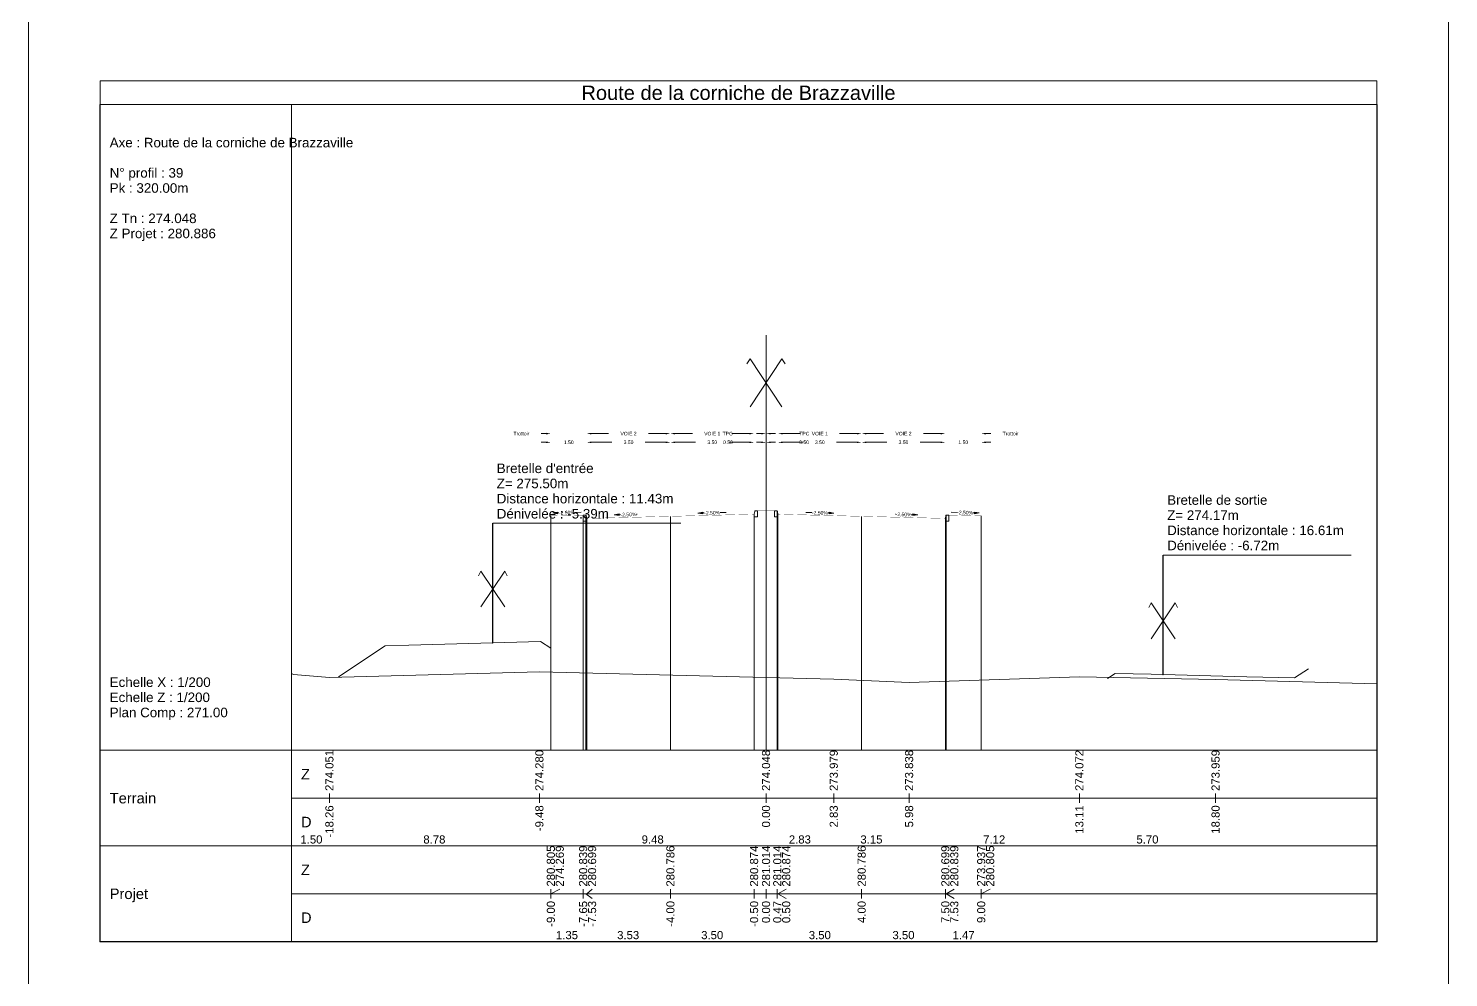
# Model space of a CAD drawing. Extents: x 0 to 74, y -372 to 1003.
# Drawn here: x 0 to 59.4, y 752.7 to 792.4 of the extents above; entities that cross this region are included whole.
import ezdxf
from ezdxf.enums import TextEntityAlignment as Align

# ---------------------------------------------------------------- set-up
doc = ezdxf.new("R2010")
doc.units = 0
doc.header["$LTSCALE"] = 2
doc.header["$PDSIZE"] = -0.004
doc.layers.get('0').update_dxf_attribs({"lineweight": 0})
for name, color, linetype, lineweight in [('Route - Profils type - Content session name', 7, 'Continuous', 0), ('Route - Profils type - PT SC CHAU TROTTOIR', 5, 'Continuous', 0), ('Route - Route de la corniche de Brazzaville - PT - Cadre_P39', 7, 'Continuous', 0), ('Route - Route de la corniche de Brazzaville - PT - Terrain_P39', 5, 'Continuous', 0)]:
    doc.layers.add(name, color=color, linetype=linetype, lineweight=lineweight)
doc.styles.add('CadreTitre', font='arial.ttf', dxfattribs={"height": 0.003})
doc.styles.add('Cotation', font='arial.ttf')
doc.styles.add('CoteHor', font='arial.ttf', dxfattribs={"height": 0.0022})
doc.styles.add('CoteHorA', font='arial.ttf', dxfattribs={"height": 0.0022})
doc.styles.add('CoteTitre', font='arial.ttf', dxfattribs={"height": 0.0017})
doc.styles.add('CoteTitreA', font='arial.ttf', dxfattribs={"height": 0.0017})
doc.styles.add('CoteVert', font='arial.ttf', dxfattribs={"height": 0.0017})
doc.styles.add('CoteVertA', font='arial.ttf', dxfattribs={"height": 0.0017})
doc.styles.add('Multi Axes', font='arial.ttf', dxfattribs={"height": 0.4})
doc.styles.add('ProfilCartouche', font='arial.ttf', dxfattribs={"height": 0.002})
doc.dimstyles.new('BRAZZAVILLE', dxfattribs={"dimtxt": 0.15, "dimasz": 0.2, "dimexe": 0.5, "dimexo": 0.5, "dimgap": 0.5, "dimtad": 0, "dimzin": 0, "dimdsep": 46, "dimtxsty": 'Cotation', "dimsah": 1, "dimcen": 0.1, "dimse1": 1, "dimse2": 1, "dimclrd": 1, "dimclre": 256, "dimclrt": 1, "dimaunit": 2, "dimazin": 0, "dimtfac": 1, "dimtdec": 4, "dimtofl": 0, "dimtmove": 0, "dimatfit": 1, "dimfxl": 1, "dimtolj": 1, "dimtzin": 0, "dimlwd": 0, "dimlwe": 0, "dimarcsym": 0})
doc.dimstyles.get("Standard").update_dxf_attribs({"dimtxt": 0.18, "dimasz": 0.18, "dimexe": 0.18, "dimexo": 0.0625, "dimgap": 0.09, "dimtad": 0, "dimtih": 1, "dimtoh": 1, "dimdec": 4, "dimzin": 0, "dimdsep": 46, "dimtxsty": 'Standard', "dimcen": 0.09, "dimadec": 0, "dimazin": 0, "dimtfac": 1, "dimtdec": 4, "dimtofl": 0, "dimtmove": 0, "dimatfit": 3, "dimfxl": 1, "dimtolj": 1, "dimtzin": 0, "dimarcsym": 0})

# ---------------------------------------------------------------- blocks, each defined once
blk = doc.blocks.new('*D123')
at = {"layer": 'Defpoints', "color": 0, "transparency": 16777216}
for p in [(30.351, 775.056), (30.351, 775.052), (30.851, 772.056)]:
    blk.add_point(p, dxfattribs=at)
at = {"layer": 'Route - Profils type - PT SC CHAU TROTTOIR', "color": 1, "lineweight": 0, "transparency": 16777216}
for p, q in [((30.151, 775.052), (29.951, 775.052)), ((31.051, 775.052), (31.251, 775.052))]:
    blk.add_line(p, q, dxfattribs=at)
at = {"layer": 'Route - Profils type - PT SC CHAU TROTTOIR', "color": 1, "transparency": 16777216}
for points in [[(30.151, 775.085), (30.151, 775.019), (30.351, 775.052)], [(31.051, 775.085), (31.051, 775.019), (30.851, 775.052)]]:
    blk.add_solid(points, dxfattribs=at)
at = {"layer": 'Route - Profils type - PT SC CHAU TROTTOIR', "color": 1, "transparency": 16777216, "insert": (29.256, 775.052), "char_height": 0.15, "attachment_point": 5, "style": 'Cotation'}
blk.add_mtext('\\A1;0.50', dxfattribs=at)
blk = doc.blocks.new('*D124')
at = {"layer": 'Defpoints', "color": 0, "transparency": 16777216}
for p in [(26.851, 775.056), (26.851, 775.052), (30.351, 775.056)]:
    blk.add_point(p, dxfattribs=at)
at = {"layer": 'Route - Profils type - PT SC CHAU TROTTOIR', "color": 1, "lineweight": 0, "transparency": 16777216}
for p, q in [((27.051, 775.052), (27.906, 775.052)), ((30.151, 775.052), (29.295, 775.052))]:
    blk.add_line(p, q, dxfattribs=at)
at = {"layer": 'Route - Profils type - PT SC CHAU TROTTOIR', "color": 1, "transparency": 16777216}
for points in [[(27.051, 775.085), (27.051, 775.019), (26.851, 775.052)], [(30.151, 775.085), (30.151, 775.019), (30.351, 775.052)]]:
    blk.add_solid(points, dxfattribs=at)
at = {"layer": 'Route - Profils type - PT SC CHAU TROTTOIR', "color": 1, "transparency": 16777216, "insert": (28.601, 775.052), "char_height": 0.15, "attachment_point": 5, "style": 'Cotation'}
blk.add_mtext('\\A1;3.50', dxfattribs=at)
blk = doc.blocks.new('*D125')
at = {"layer": 'Defpoints', "color": 0, "transparency": 16777216}
for p in [(23.351, 775.056), (23.351, 775.052), (26.851, 775.056)]:
    blk.add_point(p, dxfattribs=at)
at = {"layer": 'Route - Profils type - PT SC CHAU TROTTOIR', "color": 1, "lineweight": 0, "transparency": 16777216}
for p, q in [((23.551, 775.052), (24.406, 775.052)), ((26.651, 775.052), (25.795, 775.052))]:
    blk.add_line(p, q, dxfattribs=at)
at = {"layer": 'Route - Profils type - PT SC CHAU TROTTOIR', "color": 1, "transparency": 16777216}
for points in [[(23.551, 775.085), (23.551, 775.019), (23.351, 775.052)], [(26.651, 775.085), (26.651, 775.019), (26.851, 775.052)]]:
    blk.add_solid(points, dxfattribs=at)
at = {"layer": 'Route - Profils type - PT SC CHAU TROTTOIR', "color": 1, "transparency": 16777216, "insert": (25.101, 775.052), "char_height": 0.15, "attachment_point": 5, "style": 'Cotation'}
blk.add_mtext('\\A1;3.50', dxfattribs=at)
blk = doc.blocks.new('*D126')
at = {"layer": 'Defpoints', "color": 0, "transparency": 16777216}
for p in [(21.851, 775.056), (21.851, 775.052), (23.351, 775.056)]:
    blk.add_point(p, dxfattribs=at)
at = {"layer": 'Route - Profils type - PT SC CHAU TROTTOIR', "color": 1, "lineweight": 0, "transparency": 16777216}
for p, q in [((21.651, 775.052), (21.451, 775.052)), ((23.551, 775.052), (23.751, 775.052))]:
    blk.add_line(p, q, dxfattribs=at)
at = {"layer": 'Route - Profils type - PT SC CHAU TROTTOIR', "color": 1, "transparency": 16777216}
for points in [[(21.651, 775.085), (21.651, 775.019), (21.851, 775.052)], [(23.551, 775.085), (23.551, 775.019), (23.351, 775.052)]]:
    blk.add_solid(points, dxfattribs=at)
at = {"layer": 'Route - Profils type - PT SC CHAU TROTTOIR', "color": 1, "transparency": 16777216, "insert": (22.601, 775.052), "char_height": 0.15, "attachment_point": 5, "style": 'Cotation'}
blk.add_mtext('\\A1;1.50', dxfattribs=at)
blk = doc.blocks.new('*D127')
at = {"layer": 'Defpoints', "color": 0, "transparency": 16777216}
for p in [(30.351, 775.415), (30.351, 774.856), (30.851, 772.056)]:
    blk.add_point(p, dxfattribs=at)
at = {"layer": 'Route - Profils type - PT SC CHAU TROTTOIR', "color": 1, "lineweight": 0, "transparency": 16777216}
for p, q in [((30.151, 775.415), (29.951, 775.415)), ((31.051, 775.415), (31.251, 775.415))]:
    blk.add_line(p, q, dxfattribs=at)
at = {"layer": 'Route - Profils type - PT SC CHAU TROTTOIR', "color": 1, "transparency": 16777216}
for points in [[(30.151, 775.449), (30.151, 775.382), (30.351, 775.415)], [(31.051, 775.449), (31.051, 775.382), (30.851, 775.415)]]:
    blk.add_solid(points, dxfattribs=at)
at = {"layer": 'Route - Profils type - PT SC CHAU TROTTOIR', "color": 1, "transparency": 16777216, "insert": (29.248, 775.415), "char_height": 0.15, "attachment_point": 5, "style": 'Cotation'}
blk.add_mtext('\\A1;TPC', dxfattribs=at)
blk = doc.blocks.new('*D128')
at = {"layer": 'Defpoints', "color": 0, "transparency": 16777216}
for p in [(26.851, 775.415), (26.851, 775.056), (30.351, 774.856)]:
    blk.add_point(p, dxfattribs=at)
at = {"layer": 'Route - Profils type - PT SC CHAU TROTTOIR', "color": 1, "lineweight": 0, "transparency": 16777216}
for p, q in [((27.051, 775.415), (27.783, 775.415)), ((30.151, 775.415), (29.419, 775.415))]:
    blk.add_line(p, q, dxfattribs=at)
at = {"layer": 'Route - Profils type - PT SC CHAU TROTTOIR', "color": 1, "transparency": 16777216}
for points in [[(27.051, 775.449), (27.051, 775.382), (26.851, 775.415)], [(30.151, 775.449), (30.151, 775.382), (30.351, 775.415)]]:
    blk.add_solid(points, dxfattribs=at)
at = {"layer": 'Route - Profils type - PT SC CHAU TROTTOIR', "color": 1, "transparency": 16777216, "insert": (28.601, 775.415), "char_height": 0.15, "attachment_point": 5, "style": 'Cotation'}
blk.add_mtext('\\A1;VOIE 1', dxfattribs=at)
blk = doc.blocks.new('*D129')
at = {"layer": 'Defpoints', "color": 0, "transparency": 16777216}
for p in [(23.351, 775.415), (23.351, 775.056), (26.851, 775.056)]:
    blk.add_point(p, dxfattribs=at)
at = {"layer": 'Route - Profils type - PT SC CHAU TROTTOIR', "color": 1, "lineweight": 0, "transparency": 16777216}
for p, q in [((23.551, 775.415), (24.269, 775.415)), ((26.651, 775.415), (25.932, 775.415))]:
    blk.add_line(p, q, dxfattribs=at)
at = {"layer": 'Route - Profils type - PT SC CHAU TROTTOIR', "color": 1, "transparency": 16777216}
for points in [[(23.551, 775.449), (23.551, 775.382), (23.351, 775.415)], [(26.651, 775.449), (26.651, 775.382), (26.851, 775.415)]]:
    blk.add_solid(points, dxfattribs=at)
at = {"layer": 'Route - Profils type - PT SC CHAU TROTTOIR', "color": 1, "transparency": 16777216, "insert": (25.101, 775.415), "char_height": 0.15, "attachment_point": 5, "style": 'Cotation'}
blk.add_mtext('\\A1;VOIE 2', dxfattribs=at)
blk = doc.blocks.new('*D130')
at = {"layer": 'Defpoints', "color": 0, "transparency": 16777216}
for p in [(21.851, 775.415), (21.851, 775.056), (23.351, 775.056)]:
    blk.add_point(p, dxfattribs=at)
at = {"layer": 'Route - Profils type - PT SC CHAU TROTTOIR', "color": 1, "lineweight": 0, "transparency": 16777216}
for p, q in [((21.651, 775.415), (21.451, 775.415)), ((23.551, 775.415), (23.751, 775.415))]:
    blk.add_line(p, q, dxfattribs=at)
at = {"layer": 'Route - Profils type - PT SC CHAU TROTTOIR', "color": 1, "transparency": 16777216}
for points in [[(21.651, 775.449), (21.651, 775.382), (21.851, 775.415)], [(23.551, 775.449), (23.551, 775.382), (23.351, 775.415)]]:
    blk.add_solid(points, dxfattribs=at)
at = {"layer": 'Route - Profils type - PT SC CHAU TROTTOIR', "color": 1, "transparency": 16777216, "insert": (20.62, 775.415), "char_height": 0.15, "attachment_point": 5, "style": 'Cotation'}
blk.add_mtext('\\A1;Trottoir', dxfattribs=at)
blk = doc.blocks.new('MENSURA_COTEPENTE_41')
at = {"layer": 'Route - Profils type - PT SC CHAU TROTTOIR', "linetype": 'Continuous', "lineweight": 0}
blk.add_hatch(color=1, dxfattribs=at).paths.add_polyline_path([(0.14104, -0.94555), (0.14003, -0.9454), (0.14103, -0.9452)])
at = {"layer": 'Route - Profils type - PT SC CHAU TROTTOIR', "color": 1, "linetype": 'Continuous', "lineweight": 0}
for p, q in [((0.14103, -0.94537), (0.14133, -0.94537)), ((0.14465, -0.94528), (0.14595, -0.94525))]:
    blk.add_line(p, q, dxfattribs=at)
at = {"layer": 'Route - Profils type - PT SC CHAU TROTTOIR', "color": 1, "linetype": 'Continuous', "lineweight": 0, "flags": 128}
blk.add_lwpolyline([(0.14104, -0.94555), (0.14003, -0.9454), (0.14103, -0.9452), (0.14104, -0.94555)], close=True, dxfattribs=at)
at = {"layer": 'Route - Profils type - PT SC CHAU TROTTOIR', "color": 1, "style": 'Cotation'}
blk.add_text('-2.50%', height=0.00075, rotation=-358.5679, dxfattribs=at).set_placement((0.14299, -0.94533), align=Align.MIDDLE_CENTER)
blk = doc.blocks.new('MENSURA_COTEPENTE_42')
at = {"layer": 'Route - Profils type - PT SC CHAU TROTTOIR', "linetype": 'Continuous', "lineweight": 0}
blk.add_hatch(color=1, dxfattribs=at).paths.add_polyline_path([(0.12354, -0.9459), (0.12253, -0.94575), (0.12353, -0.94555)])
at = {"layer": 'Route - Profils type - PT SC CHAU TROTTOIR', "color": 1, "linetype": 'Continuous', "lineweight": 0}
for p, q in [((0.12353, -0.94573), (0.12383, -0.94572)), ((0.12714, -0.94564), (0.12728, -0.94563))]:
    blk.add_line(p, q, dxfattribs=at)
at = {"layer": 'Route - Profils type - PT SC CHAU TROTTOIR', "color": 1, "linetype": 'Continuous', "lineweight": 0, "flags": 128}
blk.add_lwpolyline([(0.12354, -0.9459), (0.12253, -0.94575), (0.12353, -0.94555), (0.12354, -0.9459)], close=True, dxfattribs=at)
at = {"layer": 'Route - Profils type - PT SC CHAU TROTTOIR', "color": 1, "style": 'Cotation'}
blk.add_text('-2.50%', height=0.00075, rotation=-358.5679, dxfattribs=at).set_placement((0.12549, -0.94568), align=Align.MIDDLE_CENTER)
blk = doc.blocks.new('MENSURA_COTEPENTE_43')
at = {"layer": 'Route - Profils type - PT SC CHAU TROTTOIR', "linetype": 'Continuous', "lineweight": 0}
blk.add_hatch(color=1, dxfattribs=at).paths.add_polyline_path([(0.11066, -0.94552), (0.10966, -0.94537), (0.11065, -0.94517)])
at = {"layer": 'Route - Profils type - PT SC CHAU TROTTOIR', "color": 1, "linetype": 'Continuous', "lineweight": 0}
for p, q in [((0.11066, -0.94534), (0.11096, -0.94534)), ((0.11427, -0.94525), (0.11557, -0.94522))]:
    blk.add_line(p, q, dxfattribs=at)
at = {"layer": 'Route - Profils type - PT SC CHAU TROTTOIR', "color": 1, "linetype": 'Continuous', "lineweight": 0, "flags": 128}
blk.add_lwpolyline([(0.11066, -0.94552), (0.10966, -0.94537), (0.11065, -0.94517), (0.11066, -0.94552)], close=True, dxfattribs=at)
at = {"layer": 'Route - Profils type - PT SC CHAU TROTTOIR', "color": 1, "style": 'Cotation'}
blk.add_text('-2.50%', height=0.00075, rotation=-358.5679, dxfattribs=at).set_placement((0.11261, -0.94529), align=Align.MIDDLE_CENTER)
blk = doc.blocks.new('T2__mirroredMSX', base_point=(-6.713, 11.473))
at = {"linetype": 'Continuous', "flags": 128}
blk.add_lwpolyline([(-6.837, 11.703), (-6.863, 11.583), (-6.863, 11.473), (-6.713, 11.473), (-6.713, 11.723), (-6.818, 11.719, 0.339869)], format="xyb", close=True, dxfattribs=at)
blk = doc.blocks.new('T2', base_point=(-6.713, 11.473))
at = {"linetype": 'Continuous', "flags": 128}
blk.add_lwpolyline([(-6.837, 11.703), (-6.863, 11.583), (-6.863, 11.473), (-6.713, 11.473), (-6.713, 11.723), (-6.818, 11.719, 0.339869)], format="xyb", close=True, dxfattribs=at)
blk = doc.blocks.new('*D134')
at = {"layer": 'Defpoints', "color": 0, "transparency": 16777216}
for p in [(31.351, 775.056), (31.351, 775.052), (30.851, 772.056)]:
    blk.add_point(p, dxfattribs=at)
at = {"layer": 'Route - Profils type - PT SC CHAU TROTTOIR', "color": 1, "lineweight": 0, "transparency": 16777216}
for p, q in [((30.651, 775.052), (30.451, 775.052)), ((31.551, 775.052), (31.751, 775.052))]:
    blk.add_line(p, q, dxfattribs=at)
at = {"layer": 'Route - Profils type - PT SC CHAU TROTTOIR', "color": 1, "transparency": 16777216}
for points in [[(30.651, 775.085), (30.651, 775.019), (30.851, 775.052)], [(31.551, 775.085), (31.551, 775.019), (31.351, 775.052)]]:
    blk.add_solid(points, dxfattribs=at)
at = {"layer": 'Route - Profils type - PT SC CHAU TROTTOIR', "color": 1, "transparency": 16777216, "insert": (32.445, 775.052), "char_height": 0.15, "attachment_point": 5, "style": 'Cotation'}
blk.add_mtext('\\A1;0.50', dxfattribs=at)
blk = doc.blocks.new('*D135')
at = {"layer": 'Defpoints', "color": 0, "transparency": 16777216}
for p in [(31.351, 775.056), (34.851, 775.056), (34.851, 775.052)]:
    blk.add_point(p, dxfattribs=at)
at = {"layer": 'Route - Profils type - PT SC CHAU TROTTOIR', "color": 1, "lineweight": 0, "transparency": 16777216}
for p, q in [((31.551, 775.052), (32.406, 775.052)), ((34.651, 775.052), (33.795, 775.052))]:
    blk.add_line(p, q, dxfattribs=at)
at = {"layer": 'Route - Profils type - PT SC CHAU TROTTOIR', "color": 1, "transparency": 16777216}
for points in [[(31.551, 775.085), (31.551, 775.019), (31.351, 775.052)], [(34.651, 775.085), (34.651, 775.019), (34.851, 775.052)]]:
    blk.add_solid(points, dxfattribs=at)
at = {"layer": 'Route - Profils type - PT SC CHAU TROTTOIR', "color": 1, "transparency": 16777216, "insert": (33.101, 775.052), "char_height": 0.15, "attachment_point": 5, "style": 'Cotation'}
blk.add_mtext('\\A1;3.50', dxfattribs=at)
blk = doc.blocks.new('*D136')
at = {"layer": 'Defpoints', "color": 0, "transparency": 16777216}
for p in [(34.851, 775.056), (38.351, 775.056), (38.351, 775.052)]:
    blk.add_point(p, dxfattribs=at)
at = {"layer": 'Route - Profils type - PT SC CHAU TROTTOIR', "color": 1, "lineweight": 0, "transparency": 16777216}
for p, q in [((35.051, 775.052), (35.906, 775.052)), ((38.151, 775.052), (37.295, 775.052))]:
    blk.add_line(p, q, dxfattribs=at)
at = {"layer": 'Route - Profils type - PT SC CHAU TROTTOIR', "color": 1, "transparency": 16777216}
for points in [[(35.051, 775.085), (35.051, 775.019), (34.851, 775.052)], [(38.151, 775.085), (38.151, 775.019), (38.351, 775.052)]]:
    blk.add_solid(points, dxfattribs=at)
at = {"layer": 'Route - Profils type - PT SC CHAU TROTTOIR', "color": 1, "transparency": 16777216, "insert": (36.601, 775.052), "char_height": 0.15, "attachment_point": 5, "style": 'Cotation'}
blk.add_mtext('\\A1;3.50', dxfattribs=at)
blk = doc.blocks.new('*D137')
at = {"layer": 'Defpoints', "color": 0, "transparency": 16777216}
for p in [(38.351, 775.056), (39.851, 775.056), (39.851, 775.052)]:
    blk.add_point(p, dxfattribs=at)
at = {"layer": 'Route - Profils type - PT SC CHAU TROTTOIR', "color": 1, "lineweight": 0, "transparency": 16777216}
for p, q in [((38.151, 775.052), (37.951, 775.052)), ((40.051, 775.052), (40.251, 775.052))]:
    blk.add_line(p, q, dxfattribs=at)
at = {"layer": 'Route - Profils type - PT SC CHAU TROTTOIR', "color": 1, "transparency": 16777216}
for points in [[(38.151, 775.085), (38.151, 775.019), (38.351, 775.052)], [(40.051, 775.085), (40.051, 775.019), (39.851, 775.052)]]:
    blk.add_solid(points, dxfattribs=at)
at = {"layer": 'Route - Profils type - PT SC CHAU TROTTOIR', "color": 1, "transparency": 16777216, "insert": (39.101, 775.052), "char_height": 0.15, "attachment_point": 5, "style": 'Cotation'}
blk.add_mtext('\\A1;1.50', dxfattribs=at)
blk = doc.blocks.new('*D138')
at = {"layer": 'Defpoints', "color": 0, "transparency": 16777216}
for p in [(31.351, 775.415), (31.351, 774.856), (30.851, 772.056)]:
    blk.add_point(p, dxfattribs=at)
at = {"layer": 'Route - Profils type - PT SC CHAU TROTTOIR', "color": 1, "lineweight": 0, "transparency": 16777216}
for p, q in [((30.651, 775.415), (30.451, 775.415)), ((31.551, 775.415), (31.751, 775.415))]:
    blk.add_line(p, q, dxfattribs=at)
at = {"layer": 'Route - Profils type - PT SC CHAU TROTTOIR', "color": 1, "transparency": 16777216}
for points in [[(30.651, 775.449), (30.651, 775.382), (30.851, 775.415)], [(31.551, 775.449), (31.551, 775.382), (31.351, 775.415)]]:
    blk.add_solid(points, dxfattribs=at)
at = {"layer": 'Route - Profils type - PT SC CHAU TROTTOIR', "color": 1, "transparency": 16777216, "insert": (32.454, 775.415), "char_height": 0.15, "attachment_point": 5, "style": 'Cotation'}
blk.add_mtext('\\A1;TPC', dxfattribs=at)
blk = doc.blocks.new('*D139')
at = {"layer": 'Defpoints', "color": 0, "transparency": 16777216}
for p in [(34.851, 775.415), (31.351, 774.856), (34.851, 775.056)]:
    blk.add_point(p, dxfattribs=at)
at = {"layer": 'Route - Profils type - PT SC CHAU TROTTOIR', "color": 1, "lineweight": 0, "transparency": 16777216}
for p, q in [((31.551, 775.415), (32.283, 775.415)), ((34.651, 775.415), (33.919, 775.415))]:
    blk.add_line(p, q, dxfattribs=at)
at = {"layer": 'Route - Profils type - PT SC CHAU TROTTOIR', "color": 1, "transparency": 16777216}
for points in [[(31.551, 775.449), (31.551, 775.382), (31.351, 775.415)], [(34.651, 775.449), (34.651, 775.382), (34.851, 775.415)]]:
    blk.add_solid(points, dxfattribs=at)
at = {"layer": 'Route - Profils type - PT SC CHAU TROTTOIR', "color": 1, "transparency": 16777216, "insert": (33.101, 775.415), "char_height": 0.15, "attachment_point": 5, "style": 'Cotation'}
blk.add_mtext('\\A1;VOIE 1', dxfattribs=at)
blk = doc.blocks.new('*D140')
at = {"layer": 'Defpoints', "color": 0, "transparency": 16777216}
for p in [(38.351, 775.415), (34.851, 775.056), (38.351, 775.056)]:
    blk.add_point(p, dxfattribs=at)
at = {"layer": 'Route - Profils type - PT SC CHAU TROTTOIR', "color": 1, "lineweight": 0, "transparency": 16777216}
for p, q in [((35.051, 775.415), (35.769, 775.415)), ((38.151, 775.415), (37.432, 775.415))]:
    blk.add_line(p, q, dxfattribs=at)
at = {"layer": 'Route - Profils type - PT SC CHAU TROTTOIR', "color": 1, "transparency": 16777216}
for points in [[(35.051, 775.449), (35.051, 775.382), (34.851, 775.415)], [(38.151, 775.449), (38.151, 775.382), (38.351, 775.415)]]:
    blk.add_solid(points, dxfattribs=at)
at = {"layer": 'Route - Profils type - PT SC CHAU TROTTOIR', "color": 1, "transparency": 16777216, "insert": (36.601, 775.415), "char_height": 0.15, "attachment_point": 5, "style": 'Cotation'}
blk.add_mtext('\\A1;VOIE 2', dxfattribs=at)
blk = doc.blocks.new('*D141')
at = {"layer": 'Defpoints', "color": 0, "transparency": 16777216}
for p in [(39.851, 775.415), (38.351, 775.056), (39.851, 775.056)]:
    blk.add_point(p, dxfattribs=at)
at = {"layer": 'Route - Profils type - PT SC CHAU TROTTOIR', "color": 1, "lineweight": 0, "transparency": 16777216}
for p, q in [((38.151, 775.415), (37.951, 775.415)), ((40.051, 775.415), (40.251, 775.415))]:
    blk.add_line(p, q, dxfattribs=at)
at = {"layer": 'Route - Profils type - PT SC CHAU TROTTOIR', "color": 1, "transparency": 16777216}
for points in [[(38.151, 775.449), (38.151, 775.382), (38.351, 775.415)], [(40.051, 775.449), (40.051, 775.382), (39.851, 775.415)]]:
    blk.add_solid(points, dxfattribs=at)
at = {"layer": 'Route - Profils type - PT SC CHAU TROTTOIR', "color": 1, "transparency": 16777216, "insert": (41.081, 775.415), "char_height": 0.15, "attachment_point": 5, "style": 'Cotation'}
blk.add_mtext('\\A1;Trottoir', dxfattribs=at)
blk = doc.blocks.new('MENSURA_COTEPENTE_44')
at = {"layer": 'Route - Profils type - PT SC CHAU TROTTOIR', "linetype": 'Continuous', "lineweight": 0}
blk.add_hatch(color=1, dxfattribs=at).paths.add_polyline_path([(0.16747, -0.94555), (0.16847, -0.9454), (0.16748, -0.9452)])
at = {"layer": 'Route - Profils type - PT SC CHAU TROTTOIR', "color": 1, "linetype": 'Continuous', "lineweight": 0}
for p, q in [((0.16386, -0.94528), (0.16256, -0.94525)), ((0.16747, -0.94537), (0.16717, -0.94537))]:
    blk.add_line(p, q, dxfattribs=at)
at = {"layer": 'Route - Profils type - PT SC CHAU TROTTOIR', "color": 1, "linetype": 'Continuous', "lineweight": 0, "flags": 128}
blk.add_lwpolyline([(0.16747, -0.94555), (0.16847, -0.9454), (0.16748, -0.9452), (0.16747, -0.94555)], close=True, dxfattribs=at)
at = {"layer": 'Route - Profils type - PT SC CHAU TROTTOIR', "color": 1, "style": 'Cotation'}
blk.add_text('-2.50%', height=0.00075, rotation=358.5679, dxfattribs=at).set_placement((0.16552, -0.94533), align=Align.MIDDLE_CENTER)
blk = doc.blocks.new('MENSURA_COTEPENTE_45')
at = {"layer": 'Route - Profils type - PT SC CHAU TROTTOIR', "linetype": 'Continuous', "lineweight": 0}
blk.add_hatch(color=1, dxfattribs=at).paths.add_polyline_path([(0.18497, -0.9459), (0.18597, -0.94575), (0.18498, -0.94555)])
at = {"layer": 'Route - Profils type - PT SC CHAU TROTTOIR', "color": 1, "linetype": 'Continuous', "lineweight": 0}
for p, q in [((0.18136, -0.94564), (0.18123, -0.94563)), ((0.18497, -0.94573), (0.18467, -0.94572))]:
    blk.add_line(p, q, dxfattribs=at)
at = {"layer": 'Route - Profils type - PT SC CHAU TROTTOIR', "color": 1, "linetype": 'Continuous', "lineweight": 0, "flags": 128}
blk.add_lwpolyline([(0.18497, -0.9459), (0.18597, -0.94575), (0.18498, -0.94555), (0.18497, -0.9459)], close=True, dxfattribs=at)
at = {"layer": 'Route - Profils type - PT SC CHAU TROTTOIR', "color": 1, "style": 'Cotation'}
blk.add_text('-2.50%', height=0.00075, rotation=358.5679, dxfattribs=at).set_placement((0.18302, -0.94568), align=Align.MIDDLE_CENTER)
blk = doc.blocks.new('MENSURA_COTEPENTE_46')
at = {"layer": 'Route - Profils type - PT SC CHAU TROTTOIR', "linetype": 'Continuous', "lineweight": 0}
blk.add_hatch(color=1, dxfattribs=at).paths.add_polyline_path([(0.19784, -0.94552), (0.19885, -0.94537), (0.19785, -0.94517)])
at = {"layer": 'Route - Profils type - PT SC CHAU TROTTOIR', "color": 1, "linetype": 'Continuous', "lineweight": 0}
for p, q in [((0.19424, -0.94525), (0.19294, -0.94522)), ((0.19785, -0.94534), (0.19755, -0.94534))]:
    blk.add_line(p, q, dxfattribs=at)
at = {"layer": 'Route - Profils type - PT SC CHAU TROTTOIR', "color": 1, "linetype": 'Continuous', "lineweight": 0, "flags": 128}
blk.add_lwpolyline([(0.19784, -0.94552), (0.19885, -0.94537), (0.19785, -0.94517), (0.19784, -0.94552)], close=True, dxfattribs=at)
at = {"layer": 'Route - Profils type - PT SC CHAU TROTTOIR', "color": 1, "style": 'Cotation'}
blk.add_text('-2.50%', height=0.00075, rotation=358.5679, dxfattribs=at).set_placement((0.19589, -0.94529), align=Align.MIDDLE_CENTER)
blk = doc.blocks.new('MENSURA_LEADER47', base_point=(0.2373, -0.95416))
at = {"layer": 'Route - Profils type - Content session name'}
blk.add_line((0.2373, -0.95416), (0.27664, -0.95416), dxfattribs=at)
at = {"layer": 'Route - Profils type - Content session name', "style": 'Multi Axes'}
for s, p in [('Bretelle de sortie', (0.23814, -0.94166)), ('Z= 274.17m', (0.23814, -0.94483)), ('Distance horizontale : 16.61m', (0.23814, -0.948)), ('Dénivelée : -6.72m', (0.23814, -0.95116))]:
    blk.add_text(s, height=0.002, dxfattribs=at).set_placement(p, align=Align.TOP_LEFT)
blk = doc.blocks.new('MENSURA_LEADER48', base_point=(0.09711, -0.94752))
at = {"layer": 'Route - Profils type - Content session name'}
blk.add_line((0.09711, -0.94752), (0.13645, -0.94752), dxfattribs=at)
at = {"layer": 'Route - Profils type - Content session name', "style": 'Multi Axes'}
for s, p in [("Bretelle d'entrée", (0.09794, -0.93502)), ('Z= 275.50m', (0.09794, -0.93819)), ('Distance horizontale : 11.43m', (0.09794, -0.94136)), ('Dénivelée : -5.39m', (0.09794, -0.94452))]:
    blk.add_text(s, height=0.002, dxfattribs=at).set_placement(p, align=Align.TOP_LEFT)

msp = doc.modelspace()

# ---------------------------------------------------------------- linework, layer by layer
at = {"flags": 128}
for points in [[(0, 751.17), (0, 793.17), (59.4, 793.17), (59.4, 751.17)], [(3, 754.17), (3, 790.17), (56.4, 790.17), (56.4, 754.17)]]:
    msp.add_lwpolyline(points, close=True, dxfattribs=at)
at = {"layer": 'Route - Profils type - Content session name'}
for p, q in [((19.422, 766.665), (19.422, 770.165)), ((18.822, 769.465), (18.922, 769.665)), ((18.922, 769.665), (19.922, 768.165)), ((19.922, 769.665), (18.922, 768.165)), ((20.022, 769.465), (19.922, 769.665)), ((47.461, 765.338), (47.461, 768.838)), ((46.861, 768.138), (46.961, 768.338)), ((46.961, 768.338), (47.961, 766.838)), ((47.961, 768.338), (46.961, 766.838)), ((48.061, 768.138), (47.961, 768.338))]:
    msp.add_line(p, q, dxfattribs=at)
at = {"layer": 'Route - Profils type - Content session name', "color": 251, "linetype": 'Continuous', "flags": 128}
for points in [[(12.971, 765.238), (14.916, 766.539), (15.917, 766.567), (19.422, 766.665), (19.923, 766.679), (21.425, 766.722), (21.851, 766.44)], [(45.131, 765.168), (45.461, 765.388), (46.961, 765.35), (47.461, 765.338), (50.961, 765.249), (52.961, 765.199), (53.537, 765.582)]]:
    msp.add_lwpolyline(points, dxfattribs=at)
at = {"layer": 'Route - Profils type - Content session name'}
for p in [(19.422, 766.665), (47.461, 765.338)]:
    msp.add_point(p, dxfattribs=at)
at = {"layer": 'Route - Profils type - PT SC CHAU TROTTOIR', "color": 1, "linetype": 'Continuous', "flags": 128}
for points in [[(30.851, 772.184, 0.01, 0.01, 0), (30.501, 772.184, 0.01, 0.01, 0), (30.381, 772.184, 0.01, 0.01, 0), (30.351, 772.044, 0.01, 0.01, 0), (26.851, 771.956, 0.01, 0.01, 0), (23.351, 771.869, 0.01, 0.01, 0), (23.321, 772.009, 0.01, 0.01, 0), (23.201, 772.009, 0.01, 0.01, 0), (21.851, 771.975, 0.01, 0.01, 0), (21.851, 765.439, 0.01, 0.01, 0)], [(30.851, 772.184, 0.01, 0.01, 0), (31.201, 772.184, 0.01, 0.01, 0), (31.321, 772.184, 0.01, 0.01, 0), (31.351, 772.044, 0.01, 0.01, 0), (34.851, 771.956, 0.01, 0.01, 0), (38.351, 771.869, 0.01, 0.01, 0), (38.381, 772.009, 0.01, 0.01, 0), (38.501, 772.009, 0.01, 0.01, 0), (39.851, 771.975, 0.01, 0.01, 0), (39.851, 765.107, 0.01, 0.01, 0)]]:
    msp.add_lwpolyline(points, format="xyseb", dxfattribs=at)
at = {"layer": 'Route - Route de la corniche de Brazzaville - PT - Cadre_P39', "color": 7, "linetype": 'Continuous'}
for p, q in [((11, 789.17), (11, 754.17)), ((30.851, 775.539), (30.851, 779.539)), ((30.051, 778.339), (30.184, 778.539)), ((31.517, 776.539), (30.184, 778.539)), ((30.184, 776.539), (31.517, 778.539)), ((31.651, 778.339), (31.517, 778.539)), ((30.851, 762.17), (30.851, 775.539)), ((21.851, 762.17), (21.851, 771.975)), ((21.851, 762.17), (21.851, 771.975)), ((23.201, 762.17), (23.201, 772.009)), ((23.201, 762.17), (23.201, 772.009)), ((23.321, 762.17), (23.321, 772.009)), ((23.351, 762.17), (23.351, 771.869)), ((26.851, 762.17), (26.851, 771.956)), ((26.851, 762.17), (26.851, 771.956)), ((30.351, 762.17), (30.351, 772.044)), ((30.351, 762.17), (30.351, 772.044)), ((30.851, 762.17), (30.851, 772.184)), ((30.851, 762.17), (30.851, 772.184)), ((31.321, 762.17), (31.321, 772.184)), ((31.321, 762.17), (31.321, 772.184)), ((31.351, 762.17), (31.351, 772.044)), ((31.351, 762.17), (31.351, 772.044)), ((34.851, 762.17), (34.851, 771.956)), ((34.851, 762.17), (34.851, 771.956)), ((38.351, 762.17), (38.351, 771.869)), ((38.351, 762.17), (38.351, 771.869)), ((38.381, 762.17), (38.381, 772.009)), ((38.381, 762.17), (38.381, 772.009)), ((39.851, 762.17), (39.851, 771.975)), ((21.851, 762.17), (21.851, 765.439)), ((39.851, 762.17), (39.851, 765.107)), ((39.851, 762.17), (39.851, 765.107)), ((56.4, 762.17), (3, 762.17)), ((56.4, 760.17), (11, 760.17)), ((56.4, 758.17), (3, 758.17)), ((56.4, 758.17), (3, 758.17)), ((56.4, 758.17), (3, 758.17)), ((56.4, 758.17), (3, 758.17)), ((56.4, 758.17), (3, 758.17)), ((56.4, 758.17), (3, 758.17)), ((56.4, 758.17), (3, 758.17)), ((56.4, 756.17), (11, 756.17)), ((21.851, 756.37), (21.851, 756.17)), ((22.225, 756.37), (21.851, 756.17)), ((21.851, 755.97), (21.851, 756.17)), ((23.201, 756.37), (23.201, 756.17)), ((23.201, 755.97), (23.201, 756.17)), ((23.575, 755.97), (23.321, 756.17)), ((23.575, 756.37), (23.351, 756.17)), ((26.851, 756.37), (26.851, 756.17)), ((26.851, 755.97), (26.851, 756.17)), ((30.351, 756.37), (30.351, 756.17)), ((30.351, 755.97), (30.351, 756.17)), ((30.851, 756.37), (30.851, 756.17)), ((30.851, 755.97), (30.851, 756.17)), ((31.321, 756.37), (31.321, 756.17)), ((31.321, 755.97), (31.321, 756.17)), ((31.695, 756.37), (31.351, 756.17)), ((31.695, 755.97), (31.351, 756.17)), ((34.851, 756.37), (34.851, 756.17)), ((34.851, 755.97), (34.851, 756.17)), ((38.351, 756.37), (38.351, 756.17)), ((38.351, 755.97), (38.351, 756.17)), ((38.725, 756.37), (38.381, 756.17)), ((38.725, 755.97), (38.381, 756.17)), ((39.851, 756.37), (39.851, 756.17)), ((40.225, 756.37), (39.851, 756.17)), ((39.851, 755.97), (39.851, 756.17)), ((56.4, 754.17), (3, 754.17)), ((56.4, 754.17), (3, 754.17)), ((56.4, 754.17), (3, 754.17)), ((56.4, 754.17), (3, 754.17)), ((56.4, 754.17), (3, 754.17)), ((56.4, 754.17), (3, 754.17))]:
    msp.add_line(p, q, dxfattribs=at)
at = {"layer": 'Route - Route de la corniche de Brazzaville - PT - Cadre_P39', "color": 114, "linetype": 'Continuous'}
for p, q in [((12.589, 760.37), (12.589, 760.17)), ((21.371, 760.37), (21.371, 760.17)), ((30.851, 760.37), (30.851, 760.17)), ((33.683, 760.37), (33.683, 760.17)), ((36.835, 760.37), (36.835, 760.17)), ((43.956, 760.37), (43.956, 760.17)), ((49.653, 760.37), (49.653, 760.17)), ((12.589, 759.97), (12.589, 760.17)), ((21.371, 759.97), (21.371, 760.17)), ((30.851, 759.97), (30.851, 760.17)), ((33.683, 759.97), (33.683, 760.17)), ((36.835, 759.97), (36.835, 760.17)), ((43.956, 759.97), (43.956, 760.17)), ((49.653, 759.97), (49.653, 760.17))]:
    msp.add_line(p, q, dxfattribs=at)
at = {"layer": 'Route - Route de la corniche de Brazzaville - PT - Cadre_P39', "flags": 128}
msp.add_lwpolyline([(2.99, 754.16), (2.99, 789.18), (56.41, 789.18), (56.41, 754.16)], close=True, dxfattribs=at)
at = {"layer": 'Route - Route de la corniche de Brazzaville - PT - Terrain_P39', "color": 114, "linetype": 'Continuous', "flags": 128}
msp.add_lwpolyline([(11, 765.38), (11.085, 765.345), (12.589, 765.221), (21.371, 765.45), (30.851, 765.218), (33.683, 765.149), (36.835, 765.008), (43.956, 765.242), (49.653, 765.129), (56.4, 764.954)], dxfattribs=at)
msp.add_lwpolyline([(11, 765.38), (11.085, 765.345), (12.589, 765.221), (21.371, 765.45), (30.851, 765.218), (33.683, 765.149), (36.835, 765.008), (43.956, 765.242), (49.653, 765.129), (56.4, 764.954)], dxfattribs=at)

# ---------------------------------------------------------------- block references
at = {"layer": 'Route - Profils type - Content session name', "xscale": 200, "yscale": 200, "zscale": 200}
for name, p in [('MENSURA_LEADER48', (19.422, 771.665)), ('MENSURA_LEADER47', (47.461, 770.338))]:
    msp.add_blockref(name, p, dxfattribs=at)
at = {"layer": 'Route - Profils type - PT SC CHAU TROTTOIR', "xscale": 200, "yscale": 200, "zscale": 200}
for name in ['MENSURA_COTEPENTE_43', 'MENSURA_COTEPENTE_42', 'MENSURA_COTEPENTE_41', 'MENSURA_COTEPENTE_44', 'MENSURA_COTEPENTE_45', 'MENSURA_COTEPENTE_46']:
    msp.add_blockref(name, (0, 961.17), dxfattribs=at)
at = {"layer": 'Route - Profils type - PT SC CHAU TROTTOIR', "xscale": -1, "zscale": 200}
for p in [(23.201, 771.759), (31.201, 771.934)]:
    msp.add_blockref('T2__mirroredMSX', p, dxfattribs=at)
at = {"layer": 'Route - Profils type - PT SC CHAU TROTTOIR', "zscale": 200}
for p in [(30.501, 771.934), (38.501, 771.759)]:
    msp.add_blockref('T2', p, dxfattribs=at)

# ---------------------------------------------------------------- texts
at = {"color": 7, "style": 'CadreTitre'}
msp.add_text('Route de la corniche de Brazzaville', height=0.6, dxfattribs=at).set_placement((29.7, 789.97), align=Align.TOP_CENTER)
at = {"style": 'ProfilCartouche'}
for s, p in [('Axe : Route de la corniche de Brazzaville', (3.4, 787.587)), ('N° profil : 39', (3.4, 786.32)), ('Pk : 320.00m', (3.4, 785.687)), ('Z Tn : 274.048', (3.4, 784.42)), ('Z Projet : 280.886', (3.4, 783.787)), ('Echelle X : 1/200', (3.4, 765.02)), ('Echelle Z : 1/200', (3.4, 764.387)), ('Plan Comp : 271.00', (3.4, 763.753))]:
    msp.add_text(s, height=0.4, dxfattribs=at).set_placement(p, align=Align.MIDDLE_LEFT)
at = {"layer": 'Route - Route de la corniche de Brazzaville - PT - Cadre_P39', "color": 114, "style": 'CoteVert'}
for s, p in [('274.051', (12.589, 760.47)), ('274.280', (21.371, 760.47)), ('274.048', (30.851, 760.47)), ('273.979', (33.683, 760.47)), ('273.838', (36.835, 760.47)), ('274.072', (43.956, 760.47)), ('273.959', (49.653, 760.47))]:
    msp.add_text(s, height=0.34, rotation=90, dxfattribs=at).set_placement(p, align=Align.MIDDLE_LEFT)
at = {"layer": 'Route - Route de la corniche de Brazzaville - PT - Cadre_P39', "color": 114, "style": 'CoteHor'}
for s, p in [('Z', (11.4, 761.17)), ('Terrain', (3.4, 760.17)), ('D', (11.4, 759.17))]:
    msp.add_text(s, height=0.44, dxfattribs=at).set_placement(p, align=Align.MIDDLE_LEFT)
at = {"layer": 'Route - Route de la corniche de Brazzaville - PT - Cadre_P39', "color": 114, "style": 'CoteVert'}
for s, p in [('-18.26', (12.589, 759.87)), ('-9.48', (21.371, 759.87)), ('0.00', (30.851, 759.87)), ('2.83', (33.683, 759.87)), ('5.98', (36.835, 759.87)), ('13.11', (43.956, 759.87)), ('18.80', (49.653, 759.87))]:
    msp.add_text(s, height=0.34, rotation=90, dxfattribs=at).set_placement(p, align=Align.MIDDLE_RIGHT)
at = {"layer": 'Route - Route de la corniche de Brazzaville - PT - Cadre_P39', "color": 114, "style": 'CoteTitre'}
for s, p in [('1.50', (11.837, 758.17)), ('8.78', (16.98, 758.17)), ('9.48', (26.111, 758.17)), ('2.83', (32.267, 758.17)), ('3.15', (35.259, 758.17)), ('7.12', (40.395, 758.17)), ('5.70', (46.805, 758.17))]:
    msp.add_text(s, height=0.34, dxfattribs=at).set_placement(p, align=Align.BOTTOM_CENTER)
at = {"layer": 'Route - Route de la corniche de Brazzaville - PT - Cadre_P39', "color": 7, "style": 'CoteVertA'}
for s, p in [('280.805', (21.851, 756.47)), ('274.269', (22.225, 756.47)), ('280.839', (23.201, 756.47)), ('280.699', (23.575, 756.47)), ('280.786', (26.851, 756.47)), ('280.874', (30.351, 756.47)), ('281.014', (30.851, 756.47)), ('281.014', (31.321, 756.47)), ('280.874', (31.695, 756.47)), ('280.786', (34.851, 756.47)), ('280.699', (38.351, 756.47)), ('280.839', (38.725, 756.47)), ('273.937', (39.851, 756.47)), ('280.805', (40.225, 756.47))]:
    msp.add_text(s, height=0.34, rotation=90, dxfattribs=at).set_placement(p, align=Align.MIDDLE_LEFT)
at = {"layer": 'Route - Route de la corniche de Brazzaville - PT - Cadre_P39', "color": 7, "style": 'CoteHorA'}
for s, p in [('Z', (11.4, 757.17)), ('Projet', (3.4, 756.17)), ('D', (11.4, 755.17))]:
    msp.add_text(s, height=0.44, dxfattribs=at).set_placement(p, align=Align.MIDDLE_LEFT)
at = {"layer": 'Route - Route de la corniche de Brazzaville - PT - Cadre_P39', "color": 7, "style": 'CoteVertA'}
for s, p in [('-9.00', (21.851, 755.87)), ('-7.65', (23.201, 755.87)), ('-7.53', (23.575, 755.87)), ('-4.00', (26.851, 755.87)), ('-0.50', (30.351, 755.87)), ('0.00', (30.851, 755.87)), ('0.47', (31.321, 755.87)), ('0.50', (31.695, 755.87)), ('4.00', (34.851, 755.87)), ('7.50', (38.351, 755.87)), ('7.53', (38.725, 755.87)), ('9.00', (39.851, 755.87))]:
    msp.add_text(s, height=0.34, rotation=90, dxfattribs=at).set_placement(p, align=Align.MIDDLE_RIGHT)
at = {"layer": 'Route - Route de la corniche de Brazzaville - PT - Cadre_P39', "color": 7, "style": 'CoteTitreA'}
for s, p in [('1.35', (22.526, 754.17)), ('3.53', (25.086, 754.17)), ('3.50', (28.601, 754.17)), ('3.50', (33.101, 754.17)), ('3.50', (36.601, 754.17)), ('1.47', (39.116, 754.17))]:
    msp.add_text(s, height=0.34, dxfattribs=at).set_placement(p, align=Align.BOTTOM_CENTER)

# ---------------------------------------------------------------- dimensions: what is measured, and where the dimension line sits
at = {"layer": 'Route - Profils type - PT SC CHAU TROTTOIR'}
for base, p1, p2, text, picture, middle in [((21.851, 775.415), (23.351, 775.056), (21.851, 775.056), 'Trottoir', '*D130', (20.62, 775.415)), ((23.351, 775.415), (26.851, 775.056), (23.351, 775.056), 'VOIE 2', '*D129', (25.101, 775.415)), ((26.851, 775.415), (30.351, 774.856), (26.851, 775.056), 'VOIE 1', '*D128', (28.601, 775.415)), ((30.351, 775.415), (30.851, 772.056), (30.351, 774.856), 'TPC', '*D127', (29.248, 775.415)), ((31.351, 775.415), (30.851, 772.056), (31.351, 774.856), 'TPC', '*D138', (32.454, 775.415)), ((34.851, 775.415), (31.351, 774.856), (34.851, 775.056), 'VOIE 1', '*D139', (33.101, 775.415)), ((38.351, 775.415), (34.851, 775.056), (38.351, 775.056), 'VOIE 2', '*D140', (36.601, 775.415)), ((39.851, 775.415), (38.351, 775.056), (39.851, 775.056), 'Trottoir', '*D141', (41.081, 775.415)), ((21.851, 775.052), (23.351, 775.056), (21.851, 775.056), '1.50', '*D126', (22.601, 775.052)), ((23.351, 775.052), (26.851, 775.056), (23.351, 775.056), '3.50', '*D125', (25.101, 775.052)), ((26.851, 775.052), (30.351, 775.056), (26.851, 775.056), '3.50', '*D124', (28.601, 775.052)), ((30.351, 775.052), (30.851, 772.056), (30.351, 775.056), '0.50', '*D123', (29.256, 775.052)), ((31.351, 775.052), (30.851, 772.056), (31.351, 775.056), '0.50', '*D134', (32.445, 775.052)), ((34.851, 775.052), (31.351, 775.056), (34.851, 775.056), '3.50', '*D135', (33.101, 775.052)), ((38.351, 775.052), (34.851, 775.056), (38.351, 775.056), '3.50', '*D136', (36.601, 775.052)), ((39.851, 775.052), (38.351, 775.056), (39.851, 775.056), '1.50', '*D137', (39.101, 775.052))]:
    dim = msp.add_linear_dim(base=base, p1=p1, p2=p2, text=text, dimstyle='BRAZZAVILLE', override={"dimscale": 1, "dimclrt": 1}, dxfattribs=at)
    dim.commit()
    dim.dimension.update_dxf_attribs({"geometry": picture, "text_midpoint": middle})

# ---------------------------------------------------------------- leaders
at = {"layer": 'Route - Profils type - Content session name', "linetype": 'Continuous'}
for points in [[(19.422, 766.665), (19.422, 771.665)], [(47.461, 765.338), (47.461, 770.338)]]:
    msp.add_leader(points, dimstyle='Standard', override={"dimasz": 0, "dimldrblk": 'None'}, dxfattribs=at)

doc.saveas('drawing.dxf')
